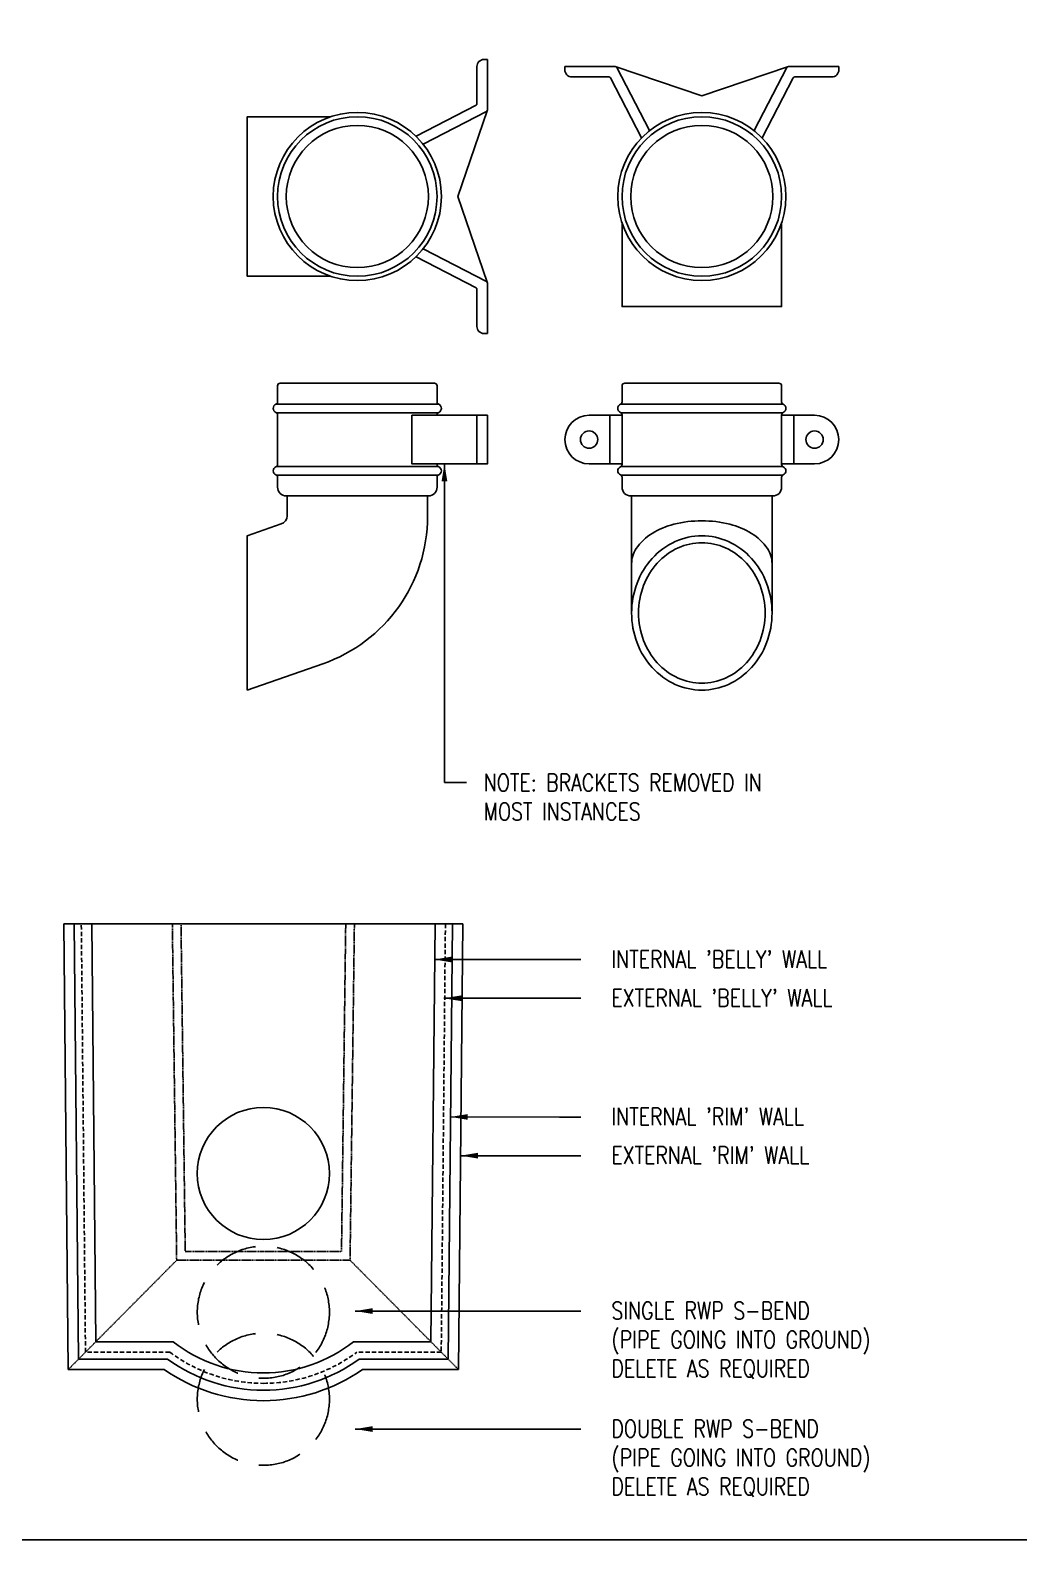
# Model space of a CAD drawing. Header units: millimetres. Extents: x 0 to 23312, y -3206 to 11448.
# Drawn here: x 18775 to 19345, y 9756 to 10627 of the extents above; entities that cross this region are included whole.
import ezdxf

# ---------------------------------------------------------------- set-up
doc = ezdxf.new("R2010")
doc.units = ezdxf.units.MM
doc.header["$LTSCALE"] = 10
doc.linetypes.add('HIDDEN', pattern=[0.375, 0.25, -0.125])
doc.linetypes.add('HIDDENX2', pattern=[0.75, 0.5, -0.25])
doc.layers.add('40 - Detail Outline', color=142, linetype='Continuous')
doc.layers.add('41 - Detail', color=7, linetype='Continuous')
doc.styles.add('1-5', font='romans.shx', dxfattribs={"width": 0.8, "height": 10})
doc.dimstyles.new('1-5', dxfattribs={"dimtxt": 10, "dimasz": 10, "dimexe": 10, "dimexo": 10, "dimgap": 10, "dimtad": 1, "dimdec": 0, "dimzin": 0, "dimdsep": 46, "dimtxsty": '1-5', "dimblk": 'OBLIQUE', "dimcen": 10, "dimdle": 10, "dimclrd": 251, "dimclre": 251, "dimclrt": 251, "dimadec": 0, "dimazin": 0, "dimtfac": 1, "dimtdec": 0, "dimtix": 1, "dimtmove": 1, "dimatfit": 3, "dimfxl": 1, "dimtolj": 1, "dimtzin": 0, "dimlwd": 25, "dimarcsym": 0})

# ---------------------------------------------------------------- blocks, each defined once
blk = doc.blocks.new('_Oblique')
at = {"color": 0, "linetype": 'ByBlock', "lineweight": -2}
blk.add_line((-0.5, -0.5), (0.5, 0.5), dxfattribs=at)

msp = doc.modelspace()

# ---------------------------------------------------------------- linework, layer by layer
at = {"linetype": 'HIDDEN', "ltscale": 10}
for centre in [(18909.293, 9887.312), (18909.293, 9837.129)]:
    msp.add_circle(centre, 38.1, dxfattribs=at)
at = {"layer": '40 - Detail Outline', "color": 252, "ltscale": 10}
for p, q in [((18916.868, 10411.117), (19010.09, 10411.117)), ((18916.868, 10406.117), (19010.09, 10406.117)), ((19109.183, 10376.617), (19109.183, 10404.617)), ((19115.572, 10411.117), (19208.794, 10411.117)), ((19115.572, 10406.117), (19208.794, 10406.117)), ((19215.183, 10376.617), (19215.183, 10404.617)), ((18916.868, 10375.117), (19010.09, 10375.117)), ((18916.868, 10370.117), (19010.09, 10370.117)), ((19115.572, 10375.117), (19208.794, 10375.117)), ((19115.572, 10370.117), (19208.794, 10370.117))]:
    msp.add_line(p, q, dxfattribs=at)
at = {"layer": '40 - Detail Outline', "color": 251, "linetype": 'HIDDENX2', "ltscale": 0.1}
for p, q in [((18859.293, 9917.312), (18796.793, 9854.312)), ((18959.293, 9917.312), (19021.793, 9854.312))]:
    msp.add_line(p, q, dxfattribs=at)
at = {"layer": '40 - Detail Outline', "color": 251, "ltscale": 10}
for points in [[(19038.479, 10609.796), (19036.479, 10609.796, 0.4142136), (19032.479, 10605.796), (19032.479, 10584.403, -0.2797256), (19031.94, 10583.516), (18997.344, 10565.514)], [(19038.479, 10609.796), (19036.479, 10609.796, 0.4142136), (19032.479, 10605.796), (19032.479, 10584.403, -0.2797256), (19031.94, 10583.516), (18997.344, 10565.514)], [(19038.479, 10609.796), (19038.479, 10580.761, -0.2797256), (19037.94, 10579.874), (19001.496, 10560.911)], [(19038.479, 10609.796), (19038.479, 10580.761, -0.2797256), (19037.94, 10579.874), (19001.496, 10560.911)], [(19083.183, 10605.796), (19112.218, 10605.796, -0.2797256), (19113.105, 10605.257), (19132.068, 10568.813)], [(19083.183, 10605.796), (19083.183, 10603.796, 0.4142136), (19087.183, 10599.796), (19108.576, 10599.796, -0.2797256), (19109.463, 10599.257), (19127.465, 10564.661)], [(19083.183, 10605.796), (19112.218, 10605.796, -0.2797256), (19113.105, 10605.257), (19132.068, 10568.813)], [(19083.183, 10605.796), (19083.183, 10603.796, 0.4142136), (19087.183, 10599.796), (19108.576, 10599.796, -0.2797256), (19109.463, 10599.257), (19127.465, 10564.661)], [(19241.183, 10605.796), (19212.149, 10605.796, 0.2797256), (19211.262, 10605.257), (19192.299, 10568.813)], [(19241.183, 10605.796), (19212.149, 10605.796, 0.2797256), (19211.262, 10605.257), (19192.299, 10568.813)], [(19241.183, 10605.796), (19241.183, 10603.796, -0.4142136), (19237.183, 10599.796), (19215.79, 10599.796, 0.2797256), (19214.903, 10599.257), (19196.902, 10564.661)], [(19241.183, 10605.796), (19241.183, 10603.796, -0.4142136), (19237.183, 10599.796), (19215.79, 10599.796, 0.2797256), (19214.903, 10599.257), (19196.902, 10564.661)], [(19038.479, 10451.796), (19038.479, 10480.83, 0.2797256), (19037.94, 10481.717), (19001.496, 10500.68)], [(19038.479, 10451.796), (19038.479, 10480.83, 0.2797256), (19037.94, 10481.717), (19001.496, 10500.68)], [(19038.479, 10451.796), (19036.479, 10451.796, -0.4142136), (19032.479, 10455.796), (19032.479, 10477.189, 0.2797256), (19031.94, 10478.076), (18997.344, 10496.077)], [(19038.479, 10451.796), (19036.479, 10451.796, -0.4142136), (19032.479, 10455.796), (19032.479, 10477.189, 0.2797256), (19031.94, 10478.076), (18997.344, 10496.077)], [(19202.683, 10318.95, 0.1496751), (19199.996, 10327.728, 0.1070638), (19190.821, 10336.504, 0.0754538), (19178.388, 10341.749, 0.0622385), (19162.183, 10343.774, 0.0622385), (19145.979, 10341.749, 0.0754538), (19133.546, 10336.504, 0.1070638), (19124.371, 10327.728, 0.1496751), (19121.683, 10318.95)]]:
    msp.add_lwpolyline(points, format="xyb", dxfattribs=at)
for points in [[(19112.737, 10605.651), (19162.183, 10588.796), (19211.63, 10605.651)], [(19112.737, 10605.651), (19162.183, 10588.796), (19211.63, 10605.651)], [(19038.334, 10580.242), (19021.479, 10530.796), (19038.334, 10481.349)], [(19038.334, 10580.242), (19021.479, 10530.796), (19038.334, 10481.349)], [(18948.108, 10576.796), (18899.979, 10576.796), (18899.979, 10484.796), (18948.108, 10484.796)], [(18948.108, 10576.796), (18899.979, 10576.796), (18899.979, 10484.796), (18948.108, 10484.796)], [(19116.183, 10515.425), (19116.183, 10467.296), (19208.183, 10467.296), (19208.183, 10515.425)], [(19116.183, 10515.425), (19116.183, 10467.296), (19208.183, 10467.296), (19208.183, 10515.425)]]:
    msp.add_lwpolyline(points, dxfattribs=at)
at = {"layer": '40 - Detail Outline', "color": 7, "ltscale": 10}
for points in [[(19009.479, 10376.617), (19009.479, 10376.325, 0.3056147), (19010.416, 10374.934, -0.6741999), (19010.416, 10370.299, 0.3056147), (19009.479, 10368.909), (19009.479, 10363.117, -0.4142136), (19004.479, 10358.117), (18922.479, 10358.117, -0.4142136), (18917.479, 10363.117), (18917.479, 10368.909, 0.3056147), (18916.541, 10370.299, -0.6741999), (18916.541, 10374.934, 0.3056147), (18917.479, 10376.325), (18917.479, 10404.909, 0.3056147), (18916.541, 10406.299, -0.6741999), (18916.541, 10410.934, 0.3056147), (18917.479, 10412.325), (18917.479, 10421.617, -0.4142136), (18918.979, 10423.117), (19007.979, 10423.117, -0.4142136), (19009.479, 10421.617), (19009.479, 10412.325, 0.3056147), (19010.416, 10410.934, -0.6741999), (19010.416, 10406.299, 0.3056147), (19009.479, 10404.909), (19009.479, 10404.617)], [(18899.979, 10246.117), (18943.546, 10261.27, 0.3192416), (19003.979, 10346.275), (19003.979, 10358.117)], [(18922.979, 10358.117), (18922.979, 10346.671, -0.3192416), (18919.621, 10341.949), (18899.979, 10335.117), (18899.979, 10246.117)]]:
    msp.add_lwpolyline(points, format="xyb", dxfattribs=at)
for points in [[(19116.183, 10363.117), (19116.183, 10368.909, 0.3056147), (19115.246, 10370.299, -0.6741999), (19115.246, 10374.934, 0.3056147), (19116.183, 10376.325), (19116.183, 10404.909, 0.3056147), (19115.246, 10406.299, -0.6741999), (19115.246, 10410.934, 0.3056147), (19116.183, 10412.325), (19116.183, 10421.617, -0.4142136), (19117.683, 10423.117), (19206.683, 10423.117, -0.4142136), (19208.183, 10421.617), (19208.183, 10412.325, 0.3056147), (19209.121, 10410.934, -0.6741999), (19209.121, 10406.299, 0.3056147), (19208.183, 10404.909), (19208.183, 10376.325, 0.3056147), (19209.121, 10374.934, -0.6741999), (19209.121, 10370.299, 0.3056147), (19208.183, 10368.909), (19208.183, 10363.117, -0.4142136), (19203.183, 10358.117), (19121.183, 10358.117, -0.4142136)], [(19121.683, 10290.617, 0.0903714), (19124.821, 10273.398, 0.094749), (19133.546, 10259.15, 0.1016772), (19146.875, 10249.436, 0.1071843), (19162.183, 10246.117, 0.1071843), (19177.492, 10249.436, 0.1016772), (19190.821, 10259.15, 0.094749), (19199.546, 10273.398, 0.0903714), (19202.683, 10290.617, 0.0903714), (19199.546, 10307.835, 0.094749), (19190.821, 10322.083, 0.1016772), (19177.492, 10331.797, 0.1071843), (19162.183, 10335.117, 0.1071843), (19146.875, 10331.797, 0.1016772), (19133.546, 10322.083, 0.094749), (19124.821, 10307.835, 0.0903714)], [(19125.683, 10290.617, 0.0903714), (19128.564, 10274.809, 0.094749), (19136.504, 10261.843, 0.1016772), (19148.532, 10253.077, 0.1071843), (19162.183, 10250.117, 0.1071843), (19175.835, 10253.077, 0.1016772), (19187.863, 10261.843, 0.094749), (19195.803, 10274.809, 0.0903714), (19198.683, 10290.617, 0.0903714), (19195.803, 10306.424, 0.094749), (19187.863, 10319.391, 0.1016772), (19175.835, 10328.156, 0.1071843), (19162.183, 10331.117, 0.1071843), (19148.532, 10328.156, 0.1016772), (19136.504, 10319.391, 0.094749), (19128.564, 10306.424, 0.0903714)]]:
    msp.add_lwpolyline(points, format="xyb", close=True, dxfattribs=at)
for points in [[(19032.479, 10404.617), (18995.002, 10404.617), (18995.002, 10376.617), (19032.479, 10376.617), (19032.479, 10376.617)], [(19202.683, 10290.617), (19202.683, 10358.117), (19121.683, 10358.117), (19121.683, 10290.617)]]:
    msp.add_lwpolyline(points, dxfattribs=at)
msp.add_lwpolyline([(19032.479, 10404.617), (19038.479, 10404.617), (19038.479, 10376.617), (19032.479, 10376.617)], close=True, dxfattribs=at)
at = {"layer": '40 - Detail Outline', "color": 252, "ltscale": 10}
for points in [[(19116.183, 10404.617), (19097.183, 10404.617, 1), (19097.183, 10376.617), (19116.183, 10376.617)], [(19208.183, 10376.617), (19227.183, 10376.617, 1), (19227.183, 10404.617), (19208.183, 10404.617)]]:
    msp.add_lwpolyline(points, format="xyb", dxfattribs=at)
at = {"layer": '40 - Detail Outline'}
msp.add_lwpolyline([(18794.293, 10111.312), (18796.793, 9854.312), (18852.056, 9854.312, 0.153536), (18909.293, 9836.312, 0.153536), (18966.529, 9854.312), (19021.793, 9854.312), (19024.293, 10111.312)], format="xyb", close=True, dxfattribs=at)
msp.add_lwpolyline([(18800.186, 10111.312), (18802.735, 9860.312), (18853.975, 9860.312, 0.1586051), (18909.293, 9842.312, 0.1586051), (18964.61, 9860.312), (19015.851, 9860.312), (19018.292, 10111.312)], format="xyb", dxfattribs=at)
at = {"layer": '40 - Detail Outline', "color": 251, "linetype": 'HIDDENX2', "ltscale": 0.1}
for points in [[(18856.793, 10111.312), (18859.293, 9917.312), (18909.293, 9917.312), (18959.293, 9917.312), (18961.793, 10111.312)], [(18861.792, 10111.376), (18864.229, 9922.312), (18909.293, 9922.312), (18954.357, 9922.312), (18956.793, 10111.376)]]:
    msp.add_lwpolyline(points, dxfattribs=at)
at = {"layer": '40 - Detail Outline', "color": 252, "ltscale": 10}
for centre, radius in [((18963.479, 10530.796), 48.5), ((19162.183, 10530.796), 48.5), ((19097.183, 10390.617), 5), ((19227.183, 10390.617), 5)]:
    msp.add_circle(centre, radius, dxfattribs=at)
at = {"layer": '40 - Detail Outline', "color": 7, "ltscale": 10}
for centre, radius in [((18963.479, 10530.796), 46), ((18963.479, 10530.796), 46), ((18963.479, 10530.796), 41), ((18963.479, 10530.796), 41), ((19162.183, 10530.796), 46), ((19162.183, 10530.796), 46), ((19162.183, 10530.796), 41), ((19162.183, 10530.796), 41)]:
    msp.add_circle(centre, radius, dxfattribs=at)
at = {"layer": '40 - Detail Outline'}
msp.add_circle((18909.293, 9967.312), 38.1, dxfattribs=at)
at = {"layer": '41 - Detail', "color": 3}
msp.add_lwpolyline([(13142.58, 11147.776), (21375.915, 11147.776), (21375.915, 9756.069), (13142.58, 9756.069)], close=True, dxfattribs=at)
at = {"layer": '41 - Detail', "color": 9, "linetype": 'HIDDEN'}
msp.add_lwpolyline([(19014.292, 10111.254), (19011.889, 9864.312), (18963.293, 9864.312, -0.1622777), (18909.293, 9846.312, -0.1622777), (18855.293, 9864.312), (18806.696, 9864.312), (18804.294, 10111.254)], format="xyb", dxfattribs=at)
at = {"layer": '41 - Detail', "color": 9}
msp.add_lwpolyline([(19008.292, 10111.312), (19005.947, 9870.312), (18961.254, 9870.312, -0.1682991), (18909.293, 9852.312, -0.1682991), (18857.331, 9870.312), (18812.638, 9870.312), (18810.293, 10111.312)], format="xyb", dxfattribs=at)

# ---------------------------------------------------------------- texts
at = {"layer": '40 - Detail Outline', "color": 251, "ltscale": 10, "char_height": 10, "width": 179.0836, "attachment_point": 1, "style": '1-5'}
for s, insert in [('NOTE: BRACKETS REMOVED IN MOST INSTANCES', (19036.406, 10197.782)), ("\\pxt12;INTERNAL 'BELLY' WALL", (19110.038, 10095.923)), ("\\pxt12;EXTERNAL 'BELLY' WALL", (19110.038, 10073.624)), ("\\pxt12;INTERNAL 'RIM' WALL", (19110.038, 10005.141)), ("\\pxt12;EXTERNAL 'RIM' WALL", (19110.038, 9982.842)), ('\\pxt12;SINGLE RWP S-BEND \\P(PIPE GOING INTO GROUND) DELETE AS REQUIRED', (19110.038, 9893.23)), ('\\pxt12;DOUBLE RWP S-BEND \\P(PIPE GOING INTO GROUND) DELETE AS REQUIRED', (19110.038, 9825.166))]:
    msp.add_mtext(s, dxfattribs=dict(at, insert=insert))

# ---------------------------------------------------------------- leaders
at = {"layer": '40 - Detail Outline', "color": 69, "ltscale": 10, "annotation_type": 0, "has_hookline": 1, "hookline_direction": 0, "text_width": 161.905}
msp.add_leader([(19013.741, 10376.617), (19013.741, 10192.782), (19026.406, 10192.782)], dimstyle='1-5', override={"dimgap": 10, "dimtad": 0}, dxfattribs=at)
at = {"layer": '40 - Detail Outline', "color": 69, "ltscale": 10}
for points in [[(19007.778, 10090.75), (19080.002, 10090.696), (19092.398, 10090.696)], [(19013.413, 10068.397), (19080.002, 10068.397), (19092.398, 10068.397)], [(19017.209, 9999.968), (19080.002, 9999.914), (19092.398, 9999.914)], [(19022.992, 9977.615), (19080.002, 9977.615), (19092.398, 9977.615)], [(18962.275, 9888.002), (19080.002, 9888.002), (19092.398, 9888.002)], [(18962.275, 9819.939), (19080.002, 9819.939), (19092.398, 9819.939)]]:
    msp.add_leader(points, dimstyle='1-5', override={"dimgap": 10, "dimtad": 0}, dxfattribs=at)

doc.saveas('drawing.dxf')
